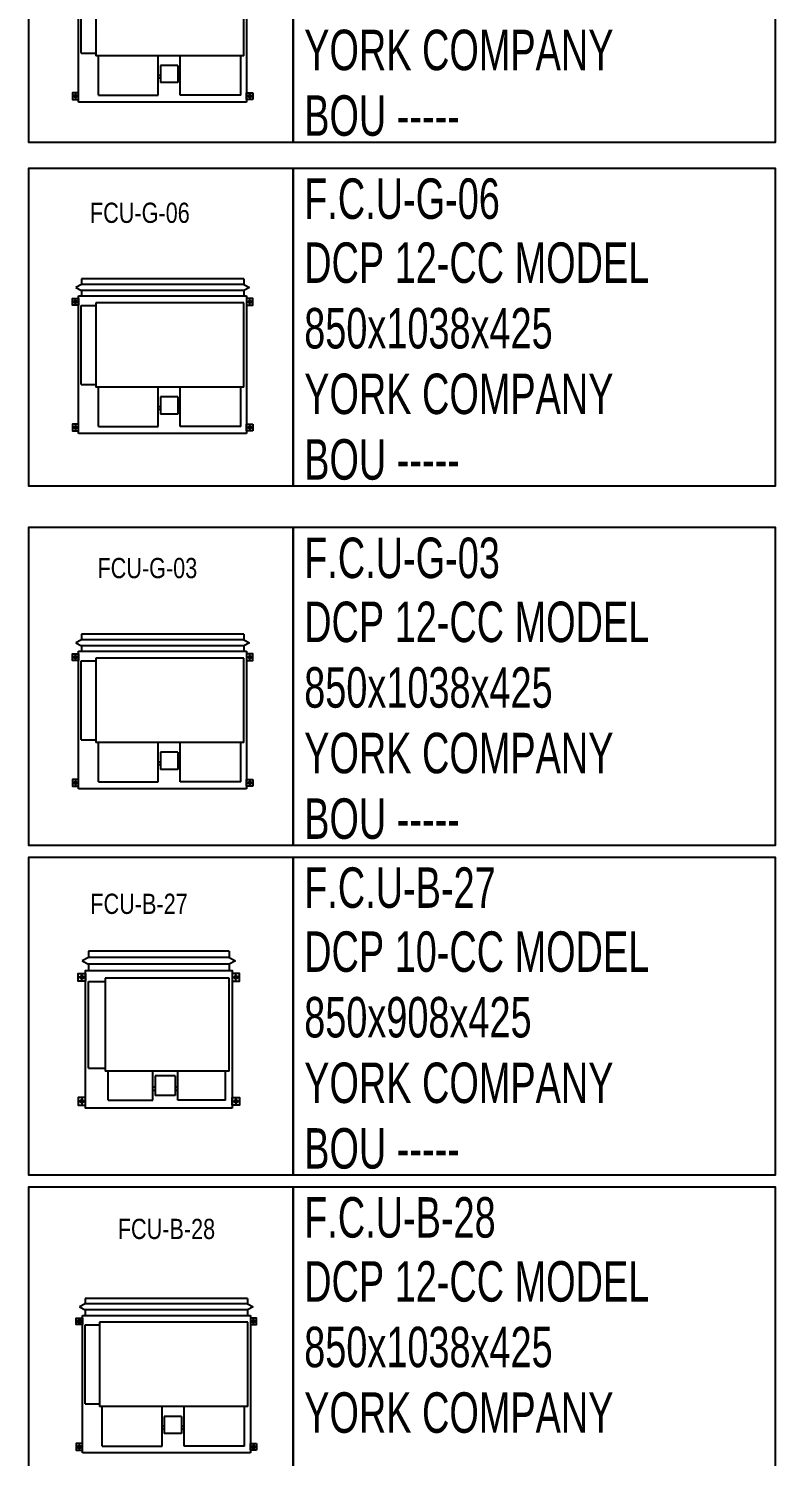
# Model space of a CAD drawing. Header units: millimetres. Extents: x -21221 to 1625077, y -149981 to 356550.
# Drawn here: x 304403 to 309019, y 138499 to 147323 of the extents above; entities that cross this region are included whole.
import ezdxf
from ezdxf.enums import TextEntityAlignment as Align

# ---------------------------------------------------------------- set-up
doc = ezdxf.new("R2010")
doc.units = ezdxf.units.MM
doc.header["$LTSCALE"] = 1000
doc.header["$MEASUREMENT"] = 0
doc.layers.get('0').update_dxf_attribs({"linetype": 'CONTINUOUS'})
doc.layers.add('12- EQUIPMENT HVAC', color=12, linetype='CONTINUOUS')
doc.styles.add('STENCIL', font='stencil.shx')
doc.styles.add('TEXT-P', font='stencil.shx', dxfattribs={"height": 0.3})

# ---------------------------------------------------------------- blocks, each defined once
blk = doc.blocks.new('FCU-B-27')
for p, q in [((434.5, 120.1), (-434.5, 120.1)), ((-434.5, 120.1), (-434.5, 81.1)), ((434.5, 120.1), (434.5, 81.1)), ((-434.5, 81.1), (-473.5, 60.1)), ((-473.5, 60.1), (-434.5, 39)), ((434.5, 81.1), (-434.5, 81.1)), ((434.5, 39), (-434.5, 39)), ((-434.5, 39), (-434.5, 0)), ((434.5, 81.1), (473.5, 60.1)), ((473.5, 60.1), (434.5, 39)), ((434.5, 39), (434.5, 0)), ((-457.1, -42.1), (-494.5, -42.1)), ((-475.8, -60.8), (-475.8, -23.4)), ((-435.3, -604.4), (-435.3, -67.1)), ((-435.3, -67.1), (-332.3, -67.1)), ((435.3, -48.4), (-332.3, -48.4)), ((-332.3, -48.4), (-332.3, -623.1)), ((435.3, -623.1), (435.3, -48.4)), ((457.1, -42.1), (494.5, -42.1)), ((475.8, -60.8), (475.8, -23.4)), ((-435.3, -604.4), (-332.3, -604.4)), ((435.3, -623.1), (-332.3, -623.1)), ((-313.6, -801.6), (-313.6, -623.1)), ((-38.2, -801.6), (-38.2, -623.1)), ((-22.8, -651.8), (-22.8, -772.9)), ((100.5, -651.8), (-22.8, -651.8)), ((100.5, -651.8), (100.5, -772.9)), ((117.5, -801.6), (117.5, -623.1)), ((412, -801.6), (412, -623.1)), ((-475.8, -789.2), (-475.8, -826.6)), ((-22.8, -721.6), (-38.2, -721.6)), ((-22.8, -741.1), (-38.2, -741.1)), ((100.5, -772.9), (-22.8, -772.9)), ((117.5, -721.6), (100.6, -721.6)), ((117.5, -741.1), (100.6, -741.1)), ((475.8, -789.2), (475.8, -826.6)), ((-457.1, -807.9), (-494.5, -807.9)), ((-313.6, -801.6), (-38.2, -801.6)), ((412, -801.6), (117.5, -801.6)), ((457.1, -807.9), (494.5, -807.9))]:
    blk.add_line(p, q)
for points in [[(454, -850), (-454, -850), (-454, 0), (454, 0)], [(-454, -18.7), (-454, -65.5), (-497.7, -65.5), (-497.7, -18.7)], [(454, -18.7), (454, -65.5), (497.7, -65.5), (497.7, -18.7)], [(-454, -831.3), (-454, -784.5), (-497.7, -784.5), (-497.7, -831.3)], [(454, -831.3), (454, -784.5), (497.7, -784.5), (497.7, -831.3)]]:
    blk.add_lwpolyline(points, close=True)
for centre, radius in [((-475.8, -42.1), 10.2), ((-475.8, -42.1), 7.65), ((475.8, -42.1), 10.2), ((475.8, -42.1), 7.65), ((-475.8, -807.9), 10.2), ((-475.8, -807.9), 7.65), ((475.8, -807.9), 10.2), ((475.8, -807.9), 7.65)]:
    blk.add_circle(centre, radius)
blk = doc.blocks.new('FCU-B-28')
for p, q in [((-550.9, 36.8), (-585.1, 18.4)), ((-585.1, 18.4), (-550.9, 0)), ((452.9, 71), (-550.9, 71)), ((-550.9, 71), (-550.9, 36.8)), ((452.9, 36.8), (-550.9, 36.8)), ((452.9, 0), (-550.9, 0)), ((452.9, 71), (452.9, 36.8)), ((452.9, 36.8), (487.1, 18.4)), ((487.1, 18.4), (452.9, 0)), ((-570.7, -70.9), (-603.4, -70.9)), ((-587.1, -87.3), (-587.1, -54.6)), ((-568, -884.1), (-568, -34.1)), ((-568, -34.1), (470, -34.1)), ((-550.9, 0), (-550.9, -34.1)), ((453.6, -76.5), (-461.5, -76.5)), ((-461.5, -76.5), (-461.5, -598.1)), ((452.9, 0), (452.9, -34.1)), ((453.6, -598.1), (453.6, -76.5)), ((470, -34.1), (470, -884.1)), ((472.7, -70.9), (505.4, -70.9)), ((489.1, -87.3), (489.1, -54.6)), ((-551.6, -581.7), (-551.6, -92.8)), ((-551.6, -92.8), (-461.5, -92.8)), ((-551.6, -581.7), (-461.5, -581.7)), ((453.6, -598.1), (-461.5, -598.1)), ((-445.2, -841.8), (-445.2, -598.1)), ((-76.1, -841.8), (-76.1, -598.1)), ((60.1, -841.8), (60.1, -598.1)), ((433.2, -841.8), (433.2, -598.1)), ((-62.7, -658.3), (-62.7, -764.2)), ((45.3, -658.3), (-62.7, -658.3)), ((45.3, -658.3), (45.3, -764.2)), ((-62.7, -719.4), (-76.1, -719.4)), ((-62.7, -736.4), (-76.1, -736.4)), ((45.3, -764.2), (-62.7, -764.2)), ((60.1, -719.4), (45.4, -719.4)), ((60.1, -736.4), (45.4, -736.4)), ((-570.7, -847.3), (-603.4, -847.3)), ((-587.1, -830.9), (-587.1, -863.6)), ((-445.2, -841.8), (-76.1, -841.8)), ((433.2, -841.8), (60.1, -841.8)), ((470, -867.7), (470, -826.8)), ((470, -826.8), (508.2, -826.8)), ((508.2, -867.7), (470, -867.7)), ((472.7, -847.3), (505.4, -847.3)), ((489.1, -830.9), (489.1, -863.6)), ((508.2, -826.8), (508.2, -867.7)), ((470, -884.1), (-568, -884.1))]:
    blk.add_line(p, q)
for points in [[(-568, -50.5), (-568, -91.4), (-606.2, -91.4), (-606.2, -50.5)], [(470, -50.5), (470, -91.4), (508.2, -91.4), (508.2, -50.5)], [(-568, -867.7), (-568, -826.8), (-606.2, -826.8), (-606.2, -867.7)]]:
    blk.add_lwpolyline(points, close=True)
for centre, radius in [((-587.1, -70.9), 8.96), ((-587.1, -70.9), 6.69), ((489.1, -70.9), 8.96), ((489.1, -70.9), 6.69), ((-587.1, -847.3), 8.96), ((-587.1, -847.3), 6.69), ((489.1, -847.3), 8.96), ((489.1, -847.3), 6.69)]:
    blk.add_circle(centre, radius)
blk = doc.blocks.new('FCU-G-05')
for p, q in [((546.4, 105.1), (-457.4, 105.1)), ((-457.4, 105.1), (-457.4, 71)), ((546.4, 105.1), (546.4, 71)), ((-457.4, 71), (-491.6, 52.5)), ((-491.6, 52.5), (-457.4, 34.1)), ((-474.5, -850), (-474.5, 0)), ((-474.5, 0), (563.5, 0)), ((546.4, 71), (-457.4, 71)), ((546.4, 34.1), (-457.4, 34.1)), ((-457.4, 34.1), (-457.4, 0)), ((546.4, 71), (580.6, 52.5)), ((580.6, 52.5), (546.4, 34.1)), ((546.4, 34.1), (546.4, 0)), ((-477.2, -36.8), (-509.9, -36.8)), ((-493.6, -53.2), (-493.6, -20.5)), ((-458.1, -547.6), (-458.1, -58.7)), ((-458.1, -58.7), (-368, -58.7)), ((547.1, -42.3), (-368, -42.3)), ((-368, -42.3), (-368, -564)), ((547.1, -564), (547.1, -42.3)), ((563.5, 0), (563.5, -850)), ((566.2, -36.8), (598.9, -36.8)), ((582.6, -53.2), (582.6, -20.5)), ((-458.1, -547.6), (-368, -547.6)), ((547.1, -564), (-368, -564)), ((-351.7, -807.7), (-351.7, -564)), ((17.4, -807.7), (17.4, -564)), ((153.6, -807.7), (153.6, -564)), ((526.7, -807.7), (526.7, -564)), ((30.8, -685.2), (17.4, -685.2)), ((30.8, -702.3), (17.4, -702.3)), ((30.8, -624.2), (30.8, -730.1)), ((138.8, -624.2), (30.8, -624.2)), ((138.8, -624.2), (138.8, -730.1)), ((153.6, -685.2), (138.9, -685.2)), ((153.6, -702.3), (138.9, -702.3)), ((138.8, -730.1), (30.8, -730.1)), ((563.5, -833.6), (563.5, -792.7)), ((563.5, -792.7), (601.7, -792.7)), ((601.7, -792.7), (601.7, -833.6)), ((-477.2, -813.2), (-509.9, -813.2)), ((-493.6, -796.8), (-493.6, -829.5)), ((563.5, -850), (-474.5, -850)), ((-351.7, -807.7), (17.4, -807.7)), ((526.7, -807.7), (153.6, -807.7)), ((601.7, -833.6), (563.5, -833.6)), ((566.2, -813.2), (598.9, -813.2)), ((582.6, -796.8), (582.6, -829.5))]:
    blk.add_line(p, q)
for points in [[(-474.5, -16.4), (-474.5, -57.3), (-512.7, -57.3), (-512.7, -16.4)], [(563.5, -16.4), (563.5, -57.3), (601.7, -57.3), (601.7, -16.4)], [(-474.5, -833.6), (-474.5, -792.7), (-512.7, -792.7), (-512.7, -833.6)]]:
    blk.add_lwpolyline(points, close=True)
for centre, radius in [((-493.6, -36.8), 8.96), ((-493.6, -36.8), 6.69), ((582.6, -36.8), 8.96), ((582.6, -36.8), 6.69), ((-493.6, -813.2), 8.96), ((-493.6, -813.2), 6.69), ((582.6, -813.2), 8.96), ((582.6, -813.2), 6.69)]:
    blk.add_circle(centre, radius)
blk = doc.blocks.new('FCU-G-06')
for p, q in [((-501.9, 36.8), (-536.1, 18.4)), ((-536.1, 18.4), (-501.9, 0)), ((501.9, 71), (-501.9, 71)), ((-501.9, 71), (-501.9, 36.8)), ((501.9, 36.8), (-501.9, 36.8)), ((501.9, 0), (-501.9, 0)), ((501.9, 71), (501.9, 36.8)), ((501.9, 36.8), (536.1, 18.4)), ((536.1, 18.4), (501.9, 0)), ((-521.7, -70.9), (-554.4, -70.9)), ((-538.1, -87.3), (-538.1, -54.6)), ((-519, -884.1), (-519, -34.1)), ((-519, -34.1), (519, -34.1)), ((-501.9, 0), (-501.9, -34.1)), ((502.6, -76.5), (-412.5, -76.5)), ((-412.5, -76.5), (-412.5, -598.1)), ((501.9, 0), (501.9, -34.1)), ((502.6, -598.1), (502.6, -76.5)), ((519, -34.1), (519, -884.1)), ((521.7, -70.9), (554.4, -70.9)), ((538.1, -87.3), (538.1, -54.6)), ((-502.6, -581.7), (-502.6, -92.8)), ((-502.6, -92.8), (-412.5, -92.8)), ((-502.6, -581.7), (-412.5, -581.7)), ((502.6, -598.1), (-412.5, -598.1)), ((-396.2, -841.8), (-396.2, -598.1)), ((-27.1, -841.8), (-27.1, -598.1)), ((109.1, -841.8), (109.1, -598.1)), ((482.2, -841.8), (482.2, -598.1)), ((-13.7, -658.3), (-13.7, -764.2)), ((94.3, -658.3), (-13.7, -658.3)), ((94.3, -658.3), (94.3, -764.2)), ((-13.7, -719.4), (-27.1, -719.4)), ((-13.7, -736.4), (-27.1, -736.4)), ((94.3, -764.2), (-13.7, -764.2)), ((109.1, -719.4), (94.4, -719.4)), ((109.1, -736.4), (94.4, -736.4)), ((-521.7, -847.3), (-554.4, -847.3)), ((-538.1, -830.9), (-538.1, -863.6)), ((-396.2, -841.8), (-27.1, -841.8)), ((482.2, -841.8), (109.1, -841.8)), ((519, -867.7), (519, -826.8)), ((519, -826.8), (557.2, -826.8)), ((557.2, -867.7), (519, -867.7)), ((521.7, -847.3), (554.4, -847.3)), ((538.1, -830.9), (538.1, -863.6)), ((557.2, -826.8), (557.2, -867.7)), ((519, -884.1), (-519, -884.1))]:
    blk.add_line(p, q)
for points in [[(-519, -50.5), (-519, -91.4), (-557.2, -91.4), (-557.2, -50.5)], [(519, -50.5), (519, -91.4), (557.2, -91.4), (557.2, -50.5)], [(-519, -867.7), (-519, -826.8), (-557.2, -826.8), (-557.2, -867.7)]]:
    blk.add_lwpolyline(points, close=True)
for centre, radius in [((-538.1, -70.9), 8.96), ((-538.1, -70.9), 6.69), ((538.1, -70.9), 8.96), ((538.1, -70.9), 6.69), ((-538.1, -847.3), 8.96), ((-538.1, -847.3), 6.69), ((538.1, -847.3), 8.96), ((538.1, -847.3), 6.69)]:
    blk.add_circle(centre, radius)
blk = doc.blocks.new('FCU-G-03')
for p, q in [((-501.9, 36.8), (-536.1, 18.4)), ((-536.1, 18.4), (-501.9, 0)), ((501.9, 71), (-501.9, 71)), ((-501.9, 71), (-501.9, 36.8)), ((501.9, 36.8), (-501.9, 36.8)), ((501.9, 0), (-501.9, 0)), ((501.9, 71), (501.9, 36.8)), ((501.9, 36.8), (536.1, 18.4)), ((536.1, 18.4), (501.9, 0)), ((-521.7, -70.9), (-554.4, -70.9)), ((-538.1, -87.3), (-538.1, -54.6)), ((-519, -884.1), (-519, -34.1)), ((-519, -34.1), (519, -34.1)), ((-501.9, 0), (-501.9, -34.1)), ((502.6, -76.5), (-412.5, -76.5)), ((-412.5, -76.5), (-412.5, -598.1)), ((501.9, 0), (501.9, -34.1)), ((502.6, -598.1), (502.6, -76.5)), ((519, -34.1), (519, -884.1)), ((521.7, -70.9), (554.4, -70.9)), ((538.1, -87.3), (538.1, -54.6)), ((-502.6, -581.7), (-502.6, -92.8)), ((-502.6, -92.8), (-412.5, -92.8)), ((-502.6, -581.7), (-412.5, -581.7)), ((502.6, -598.1), (-412.5, -598.1)), ((-396.2, -841.8), (-396.2, -598.1)), ((-27.1, -841.8), (-27.1, -598.1)), ((109.1, -841.8), (109.1, -598.1)), ((482.2, -841.8), (482.2, -598.1)), ((-13.7, -658.3), (-13.7, -764.2)), ((94.3, -658.3), (-13.7, -658.3)), ((94.3, -658.3), (94.3, -764.2)), ((-13.7, -719.4), (-27.1, -719.4)), ((-13.7, -736.4), (-27.1, -736.4)), ((94.3, -764.2), (-13.7, -764.2)), ((109.1, -719.4), (94.4, -719.4)), ((109.1, -736.4), (94.4, -736.4)), ((-521.7, -847.3), (-554.4, -847.3)), ((-538.1, -830.9), (-538.1, -863.6)), ((-396.2, -841.8), (-27.1, -841.8)), ((482.2, -841.8), (109.1, -841.8)), ((519, -867.7), (519, -826.8)), ((519, -826.8), (557.2, -826.8)), ((557.2, -867.7), (519, -867.7)), ((521.7, -847.3), (554.4, -847.3)), ((538.1, -830.9), (538.1, -863.6)), ((557.2, -826.8), (557.2, -867.7)), ((519, -884.1), (-519, -884.1))]:
    blk.add_line(p, q)
for points in [[(-519, -50.5), (-519, -91.4), (-557.2, -91.4), (-557.2, -50.5)], [(519, -50.5), (519, -91.4), (557.2, -91.4), (557.2, -50.5)], [(-519, -867.7), (-519, -826.8), (-557.2, -826.8), (-557.2, -867.7)]]:
    blk.add_lwpolyline(points, close=True)
for centre, radius in [((-538.1, -70.9), 8.96), ((-538.1, -70.9), 6.69), ((538.1, -70.9), 8.96), ((538.1, -70.9), 6.69), ((-538.1, -847.3), 8.96), ((-538.1, -847.3), 6.69), ((538.1, -847.3), 8.96), ((538.1, -847.3), 6.69)]:
    blk.add_circle(centre, radius)

msp = doc.modelspace()

# ---------------------------------------------------------------- linework, layer by layer
at = {"layer": '12- EQUIPMENT HVAC', "color": 33}
for points in [[(306039, 148583.4), (304403.2, 148583.4), (304403.2, 146621.7), (306039, 146621.7)], [(306039, 146621.7), (309018.6, 146621.7), (309018.6, 148583.4), (306039, 148583.4)], [(306039, 146458.4), (304403.2, 146458.4), (304403.2, 144496.7), (306039, 144496.7)], [(306039, 144496.7), (309018.6, 144496.7), (309018.6, 146458.4), (306039, 146458.4)], [(306039, 144238.7), (304403.2, 144238.7), (304403.2, 142277), (306039, 142277)], [(306039, 142277), (309018.6, 142277), (309018.6, 144238.7), (306039, 144238.7)], [(306039, 142200.9), (304403.2, 142200.9), (304403.2, 140239.2), (306039, 140239.2)], [(306039, 140239.2), (309018.6, 140239.2), (309018.6, 142200.9), (306039, 142200.9)], [(306039, 140163), (304403.2, 140163), (304403.2, 138201.4), (306039, 138201.4)], [(306039, 138201.4), (309018.6, 138201.4), (309018.6, 140163), (306039, 140163)]]:
    msp.add_lwpolyline(points, close=True, dxfattribs=at)

# ---------------------------------------------------------------- block references
at = {"layer": '12- EQUIPMENT HVAC', "color": 3}
for name, p in [('FCU-G-05', (305187.3, 147719)), ('FCU-G-06', (305231.8, 145705.2)), ('FCU-G-03', (305231.8, 143509.2)), ('FCU-B-27', (305208.4, 141502.2)), ('FCU-B-28', (305303.9, 139405))]:
    msp.add_blockref(name, p, dxfattribs=at)

# ---------------------------------------------------------------- texts
at = {"layer": '12- EQUIPMENT HVAC', "color": 4, "style": 'TEXT-P', "width": 0.7}
for s, p in [('YORK COMPANY', (306106.5, 146990.7)), ('BOU -----', (306106.5, 146585.4)), ('F.C.U-G-06', (306106.5, 146071.8)), ('DCP 12-CC MODEL', (306106.5, 145676.3)), ('850x1038x425', (306106.5, 145271)), ('YORK COMPANY', (306106.5, 144865.7)), ('BOU -----', (306106.5, 144460.4)), ('F.C.U-G-03', (306106.5, 143852.1)), ('DCP 12-CC MODEL', (306106.5, 143456.6)), ('850x1038x425', (306106.5, 143051.3)), ('YORK COMPANY', (306106.5, 142646)), ('BOU -----', (306106.5, 142240.7)), ('F.C.U-B-27', (306106.5, 141814.3)), ('DCP 10-CC MODEL', (306106.5, 141418.8)), ('850x908x425', (306106.5, 141013.5)), ('YORK COMPANY', (306106.5, 140608.2)), ('BOU -----', (306106.5, 140202.9)), ('F.C.U-B-28', (306106.5, 139776.5)), ('DCP 12-CC MODEL', (306106.5, 139380.9)), ('850x1038x425', (306106.5, 138975.6)), ('YORK COMPANY', (306106.5, 138570.4))]:
    msp.add_text(s, height=250, dxfattribs=at).set_placement(p, align=Align.BOTTOM_LEFT)
at = {"layer": '12- EQUIPMENT HVAC', "color": 4, "style": 'STENCIL', "width": 0.8}
for s, p in [('FCU-G-06', (304782.6, 146122, 0)), ('FCU-G-03', (304828.9, 143926.6, 0)), ('FCU-B-27', (304785, 141851.8, 0)), ('FCU-B-28', (304954.4, 139842.7, 0))]:
    msp.add_text(s, height=125, dxfattribs=at).set_placement(p)

doc.saveas('drawing.dxf')
